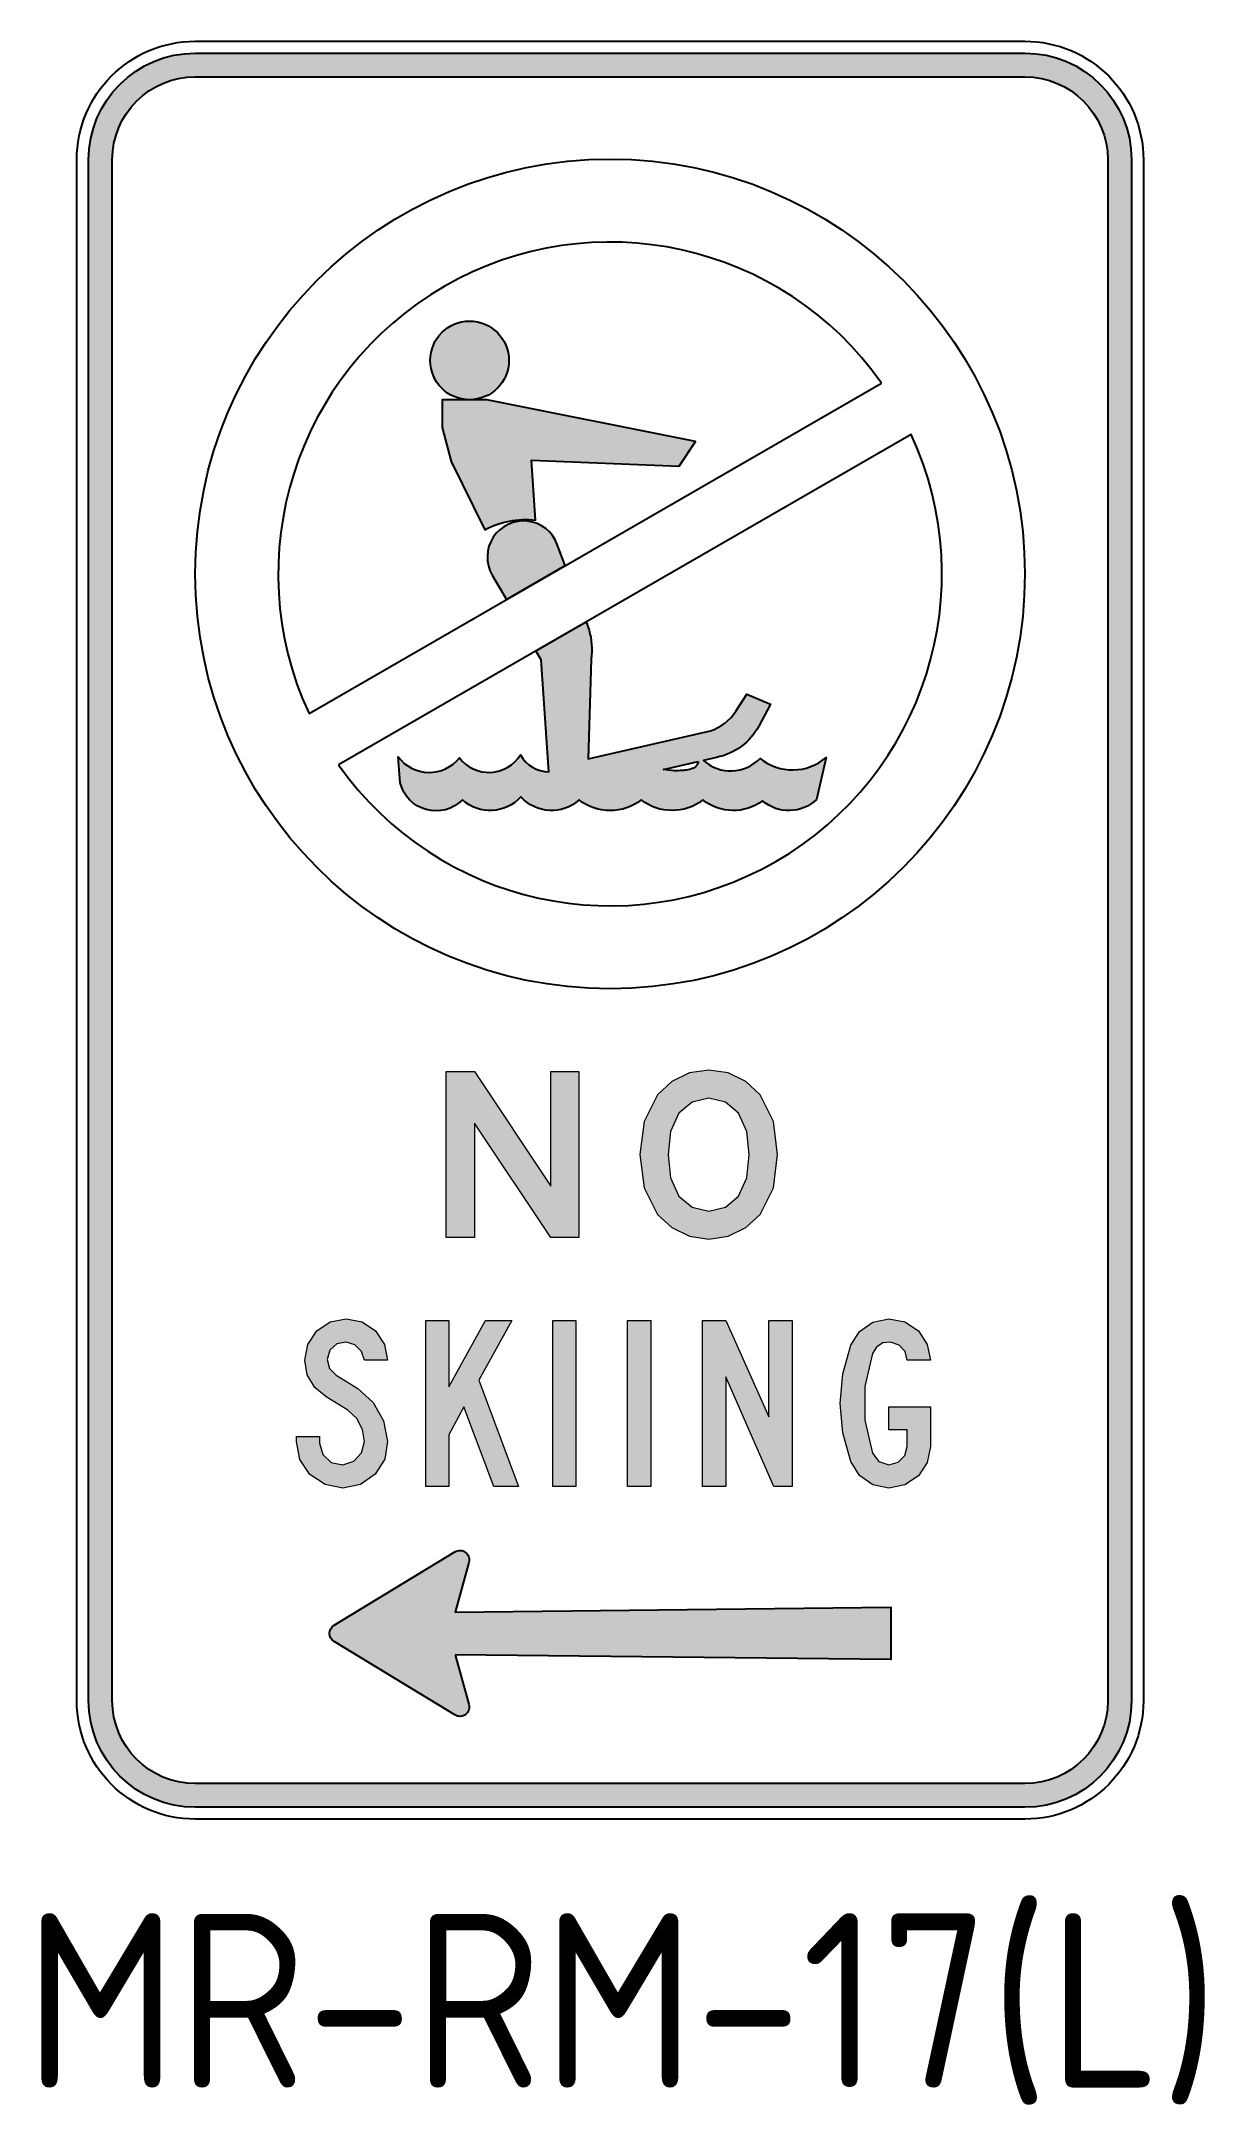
# Model space of a CAD drawing. Extents: x 0.1 to 16.7, y -2.6 to 27.
import ezdxf
from ezdxf.enums import TextEntityAlignment as Align

# ---------------------------------------------------------------- set-up
doc = ezdxf.new("R2010")
doc.units = 0
doc.layers.add('L18', color=4, linetype='CONTINUOUS')
doc.layers.add('T25', color=1, linetype='CONTINUOUS')
doc.styles.add('ISO', font='iso.shx')

msp = doc.modelspace()

# ---------------------------------------------------------------- hatches: boundary and pattern name
at = {"layer": 'L18'}
h = msp.add_hatch(color=256, dxfattribs=at)
edge = h.paths.add_edge_path(flags=16)
edge.add_line((1.075031283033177, 3.169149252643474), (1.075031283033181, 25.26914925264348))
edge.add_arc((2.265031283033181, 25.26914925264348), 1.19, 90, 180, ccw=False)
edge.add_line((2.265031283033181, 26.45914925264348), (14.16503128303318, 26.45914925264348))
edge.add_arc((14.16503128303318, 25.26914925264348), 1.19, 0, 90, ccw=False)
edge.add_line((15.35503128303318, 25.26914925264348), (15.35503128303318, 3.169149252643464))
edge.add_arc((14.16503128303318, 3.169149252643464), 1.19, -90, 0, ccw=False)
edge.add_line((14.16503128303318, 1.979149252643464), (2.265031283033178, 1.979149252643474))
edge.add_arc((2.265031283033176, 3.169149252643474), 1.19, 180, 270, ccw=False)
edge = h.paths.add_edge_path()
edge.add_line((0.7350312830331766, 3.169149252643474), (0.7350312830331814, 25.26914925264348))
edge.add_arc((2.265031283033181, 25.26914925264348), 1.53, 90, 180, ccw=False)
edge.add_line((2.265031283033181, 26.79914925264348), (14.16503128303318, 26.79914925264348))
edge.add_arc((14.16503128303318, 25.26914925264348), 1.53, 0, 90, ccw=False)
edge.add_line((15.69503128303318, 25.26914925264348), (15.69503128303318, 3.169149252643464))
edge.add_arc((14.16503128303318, 3.169149252643464), 1.53, -90, 0, ccw=False)
edge.add_line((14.16503128303318, 1.639149252643464), (2.265031283033178, 1.639149252643474))
edge.add_arc((2.265031283033176, 3.169149252643474), 1.53, 180, 270, ccw=False)
h = msp.add_hatch(color=256, dxfattribs=at)
edge = h.paths.add_edge_path()
edge.add_arc((6.199933056981503, 22.39173987225776), 0.5643355896141168, 0, 360)
h = msp.add_hatch(color=256, dxfattribs=at)
edge = h.paths.add_edge_path()
edge.add_line((5.937556272173216, 20.94031306333433), (6.419179509068826, 19.96311483436621))
edge.add_arc((6.995348865182341, 18.89779591006605), 1.211146373233357, 82.89236432522341, 118.40639028827391, ccw=False)
edge.add_line((7.145208513106528, 20.09963517690681), (7.087701220015255, 20.96186889451827))
edge.add_line((7.087701220015255, 20.96186889451827), (9.208280939037012, 20.87564545221911))
edge.add_line((9.208280939037014, 20.87564545221911), (9.438309928605413, 21.22772434172593))
edge.add_line((9.438309928605413, 21.22772434172593), (6.447933064216135, 21.82410261212974))
edge.add_line((6.447933064216135, 21.82410261212974), (5.808164908417014, 21.82410261212974))
edge.add_line((5.808164908417015, 21.82410261212974), (5.808164908417015, 21.42891217781839))
edge.add_line((5.808164908417015, 21.42891217781839), (5.937556272173216, 20.94031306333433))
h = msp.add_hatch(color=256, dxfattribs=at)
edge = h.paths.add_edge_path()
edge.add_line((7.571058869938972, 19.44789648699015), (7.458152321092752, 19.75184872813888))
edge.add_arc((6.972686725231036, 19.57151696020993), 0.5178768109210452, 20.37809204629359, 209.9898643662895)
edge.add_line((6.524146451709756, 19.3126578975538), (6.727252278535272, 18.96072452429924))
edge.add_line((6.727252278535272, 18.96072452429925), (7.571058869938972, 19.44789648699015))
h = msp.add_hatch(color=256, dxfattribs=at)
edge = h.paths.add_edge_path()
edge.add_line((7.871263683301966, 18.63972435917493), (7.914638388979546, 18.52295665052923))
edge.add_arc((6.865753836404812, 18.2412234283851), 1.086062803473911, -7.14115421830661, 15.034929260176114, ccw=False)
edge.add_line((7.943391944126817, 18.10621038503392), (7.900261611405892, 16.67633946607612))
edge.add_line((7.900261611405892, 16.67633946607612), (9.654232496917892, 17.07871513826102))
edge.add_arc((9.418852971198632, 17.76657608186067), 0.7270187059887919, 288.8904626748821, 325.8962056674805)
edge.add_line((10.02084133042769, 17.35894117877909), (10.17898624933116, 17.60324067723946))
edge.add_line((10.17898624933116, 17.60324067723945), (10.51442927833404, 17.46178716022169))
edge.add_line((10.51442927833404, 17.46178716022169), (10.34907111195941, 17.14646480240838))
edge.add_arc((9.566917695842278, 17.56950463156591), 0.8892281278712086, 281.3329594612401, 331.59257201163445, ccw=False)
edge.add_line((9.741660103295086, 16.69761487108301), (9.554616140383034, 16.65470541293491))
edge.add_arc((9.94546357142687, 17.08536802326002), 0.5815771645152535, 227.7747172480053, 316.2942920154202)
edge.add_arc((10.83174316771628, 17.25699151560407), 0.7388425232934961, 230.9111570322169, 310.824195174541)
edge.add_line((11.31475423680285, 16.69789529726008), (11.17817457565818, 16.09433167141938))
edge.add_arc((10.77792607627786, 16.51842830147853), 0.5831439040954822, 229.8379888364968, 313.34290737517324, ccw=False)
edge.add_arc((9.983557477531402, 16.64194250544907), 0.7063284536047938, 231.7636938398849, 306.31142759068587, ccw=False)
edge.add_arc((9.104319429449944, 16.65893914393712), 0.7227640829500724, 232.2902627329123, 307.7097372670858, ccw=False)
edge.add_arc((8.216551357814518, 16.66715788564237), 0.7314677524656116, 232.4613108757514, 307.5386891242497, ccw=False)
edge.add_arc((7.37565152268322, 16.52858788220203), 0.5925103348891894, 222.2428812009392, 311.8378035806883, ccw=False)
edge.add_arc((6.494491034452371, 16.53793461144953), 0.6016873965764663, 228.5217160325281, 317.3470963078022, ccw=False)
edge.add_arc((5.718959517419899, 16.45984483899487), 0.5301343203700926, 194.0164643272147, 315.3296651336217, ccw=False)
edge.add_line((5.204609327064749, 16.3314459320062), (5.175855771917479, 16.70508053513361))
edge.add_arc((5.619878677714363, 17.03538243377796), 0.553403727056812, 216.6449992342363, 321.4774310318477)
edge.add_arc((6.476357477544573, 17.01691890144928), 0.5345823699456008, 217.6048852701252, 328.0237968490544)
edge.add_arc((7.336505385149373, 16.95433440393421), 0.4626158563884162, 208.4677986836761, 270.1730099537837)
edge.add_line((7.33790229478189, 16.4917206565969), (7.225451316944086, 18.09746584344411))
edge.add_line((7.225451316944086, 18.09746584344411), (7.152122058491555, 18.22452774850517))
edge.add_line((7.152122058491555, 18.22452774850517), (7.871263683301965, 18.63972435917493))
h.paths.add_polyline_path([(9.480932847427026, 16.63780184584786), (9.479914871072188, 16.62498289971861), (9.474756399997158, 16.60544090848247), (9.46657936276173, 16.58867759746179), (9.45572773491195, 16.57439825837155), (9.442545491993867, 16.5623081829267), (9.427376609553534, 16.55211266284219), (9.410565063137007, 16.54351698983298), (9.392454828290335, 16.53622645561402), (9.37334425118319, 16.52998143618439), (9.35334916047969, 16.5246626446796), (9.33253975546761, 16.52018587851929), (9.310986235434722, 16.51646693512307), (9.288758799668758, 16.51342161191058), (9.265927647457497, 16.51096570630146), (9.242562978088685, 16.50901501571532), (9.218734990850109, 16.50748533757181), (9.194152359215224, 16.50638368864737), (9.16707765340044, 16.50608196314577), (9.135411917807888, 16.5070432746276), (9.097056196839697, 16.50973073665347), (9.049911534898003, 16.51460746278396), (8.991878976384939, 16.52213656657965), (8.982724513311837, 16.5235086640262)], flags=16)
h = msp.add_hatch(color=256, dxfattribs=at)
h.paths.add_polyline_path([(5.865028563468322, 12.19113535495573), (6.269968825205575, 12.19113535495573), (7.364345840259575, 10.54853152401129), (7.364345840259575, 12.19113535495573), (7.768247793633397, 12.19113535495573), (7.768247793633397, 9.811332585976812), (7.364345840259575, 9.811332585976812), (6.269968825205575, 11.45289810855781), (6.269968825205575, 9.811332585976812), (5.865028563468322, 9.811332585976812)])
h.paths.add_polyline_path([(8.893401577733838, 11.85783837029507), (8.70235283886293, 11.47677920091668), (8.643169262147481, 11.00123397046627), (8.70235283886293, 10.52465043165243), (8.893401577733838, 10.14359126227404), (9.098986633692745, 9.953580831766564), (9.35233387436938, 9.831060444881958), (9.630600515768315, 9.789528110344806), (9.907828848803808, 9.831060444881958), (10.16117608948045, 9.953580831766564), (10.36779945380279, 10.14359126227404), (10.55780988431028, 10.52465043165243), (10.61803176938915, 11.00123397046627), (10.55780988431028, 11.47677920091668), (10.36779945380279, 11.85783837029507), (10.16221439784388, 12.0499254175294), (9.908867157167247, 12.17244580441401), (9.630600515768315, 12.21397813895116), (9.35233387436938, 12.17244580441401), (9.098986633692745, 12.0499254175294)])
h.paths.add_polyline_path([(9.630600515768315, 11.81007618557734), (9.390751283816254, 11.75296922558876), (9.201779161672206, 11.596184662711), (9.083412008241307, 11.3334926467635), (9.049147832248153, 11.00123397046627), (9.083412008241307, 10.66793698580561), (9.201779161672206, 10.40628327822154), (9.390751283816254, 10.24846040698036), (9.630600515768315, 10.19135344699177), (9.869411439356954, 10.24846040698036), (10.058383561501, 10.40628327822154), (10.17778902329532, 10.66793698580561), (10.21205319928847, 11.00123397046627), (10.17778902329532, 11.3334926467635), (10.058383561501, 11.596184662711), (9.869411439356954, 11.75296922558876)], flags=16)
h = msp.add_hatch(color=256, dxfattribs=at)
h.paths.add_polyline_path([(12.81033364737209, 6.81240218586268), (12.76568638774465, 6.585012654271758), (12.63693615067947, 6.390848990310566), (12.4438107950817, 6.262098753245388), (12.21538295512736, 6.217451493617951), (11.98487849844616, 6.265213678335671), (11.79279145121181, 6.399155457217995), (11.66819444760035, 6.598510662996336), (11.55605714435004, 7.008642466550727), (11.51763973490318, 7.43123397046627), (11.55605714435004, 7.854863782745239), (11.66819444760035, 8.264995586299635), (11.79279145121181, 8.46435079207797), (11.98487849844616, 8.598292570960293), (12.21538295512736, 8.64501644731459), (12.4438107950817, 8.601407496050578), (12.63693615067947, 8.47161895062197), (12.76568638774465, 8.278493595024207), (12.81033364737209, 8.05006575506986), (12.47703666271142, 8.05006575506986), (12.44588741180856, 8.17466275868132), (12.35970781764396, 8.26914881975335), (12.23926404748621, 8.311719462653931), (12.12920336096276, 8.299259762292785), (12.03679391661759, 8.239037877213908), (11.97761033990215, 8.145590124505315), (11.8675496533787, 7.674198127508619), (11.8675496533787, 7.189308121787347), (11.97761033990215, 6.717916124790651), (12.07001978424732, 6.596434046269476), (12.21538295512736, 6.550748478278608), (12.3462098089194, 6.587089270998618), (12.44173417835484, 6.682613640434072), (12.47703666271142, 6.81240218586268), (12.47703666271142, 7.051213109451309), (12.21538295512736, 7.051213109451309), (12.21538295512736, 7.384510094111974), (12.81033364737209, 7.384510094111974)])
h.paths.add_polyline_path([(4.381662497975537, 6.550748478278608), (4.53844706085329, 6.60370220481348), (4.650584364103602, 6.724145974971224), (4.691078390277334, 6.884045462939268), (4.663044064464759, 7.058481267995314), (4.581017703753873, 7.215265830873072), (4.453305775052124, 7.336747909394241), (4.143889882750327, 7.526758339901724), (3.978798852965145, 7.659661810420618), (3.870814783168543, 7.842404082384091), (3.834473990448539, 8.05006575506986), (3.879121250075972, 8.278493595024207), (4.00787148714115, 8.47161895062197), (4.200996842738917, 8.601407496050578), (4.429424682693258, 8.64501644731459), (4.65681421428418, 8.601407496050578), (4.850977878245377, 8.47161895062197), (4.979728115310546, 8.278493595024207), (5.024375374937988, 8.05006575506986), (4.691078390277334, 8.05006575506986), (4.650584364103602, 8.177777683771609), (4.556098303031577, 8.272263744843633), (4.429424682693258, 8.311719462653931), (4.296521212174371, 8.284723445204781), (4.196843609285198, 8.193352309223043), (4.158426199838335, 8.06356376379444), (4.190613759104629, 7.931698601638971), (4.286138128540083, 7.836174232203517), (4.59555402084188, 7.646163801696039), (4.818790318979083, 7.442655362463984), (4.966230106585978, 7.179963346516487), (5.024375374937988, 6.884045462939268), (4.981804732037405, 6.63069822226263), (4.844748028064799, 6.414730082669427), (4.632933121925314, 6.269366911789392), (4.381662497975537, 6.217451493617951), (4.12623864057204, 6.267290295062532), (3.909232192615407, 6.411615157579142), (3.764907330098801, 6.628621605535772), (3.715068528654219, 6.884045462939268), (3.715068528654219, 6.955688740015855), (4.048365513314873, 6.955688740015855), (4.048365513314873, 6.860164370580401), (4.093012772942315, 6.698188265885504), (4.216571468190354, 6.583974345908329)])
h.paths.add_polyline_path([(5.571563882464996, 6.241332585976812), (5.571563882464996, 8.621135354955724), (5.90382255876222, 8.621135354955724), (5.90382255876222, 7.670044894054906), (6.428168282293791, 8.621135354955724), (6.808189143308748, 8.621135354955724), (6.332643912858337, 7.764530955126929), (6.903713512744202, 6.241332585976812), (6.546535435724682, 6.241332585976812), (6.118752389991994, 7.384510094111974), (5.90382255876222, 6.979569832374722), (5.90382255876222, 6.241332585976812)])
h.paths.add_polyline_path([(7.392756751919189, 6.241332585976812), (7.392756751919189, 8.621135354955724), (7.726053736579853, 8.621135354955724), (7.726053736579853, 6.241332585976812)])
h.paths.add_polyline_path([(8.467405908068049, 6.241332585976812), (8.467405908068049, 8.621135354955724), (8.800702892728703, 8.621135354955724), (8.800702892728703, 6.241332585976812)])
h.paths.add_polyline_path([(9.542055064216907, 6.241332585976812), (9.542055064216907, 8.621135354955724), (9.87431374051413, 8.621135354955724), (10.49314552511773, 7.241223539958787), (10.49314552511773, 8.621135354955724), (10.82644250977838, 8.621135354955724), (10.82644250977838, 6.241332585976812), (10.56478880219431, 6.241332585976812), (9.87431374051413, 7.812293139844655), (9.87431374051413, 6.241332585976812)])
h = msp.add_hatch(color=256, dxfattribs=at)
edge = h.paths.add_edge_path()
edge.add_line((5.991762855387252, 3.827332585976808), (6.190735966984273, 3.115966505212909))
edge.add_arc((6.059762855387258, 3.079332585976815), 0.1360000000000031, -121.29303899591798, 15.626606310309626, ccw=False)
edge.add_line((5.989122374892301, 2.963117601936714), (4.255122374892293, 4.017117601936707))
edge.add_arc((4.325762855387255, 4.13333258597681), 0.136000000000001, 121.29303899591929, 238.7069610040807, ccw=False)
edge.add_line((4.255122374892294, 4.249547570016912), (5.989122374892297, 5.303547570016915))
edge.add_arc((6.059762855387258, 5.187332585976819), 0.1359999999999969, -15.62660631031008, 121.2930389959204, ccw=False)
edge.add_line((6.190735966984268, 5.150698666740723), (5.991762855387252, 4.439332585976812))
edge.add_line((5.991762855387252, 4.439332585976812), (12.2402997106791, 4.507332585976808))
edge.add_line((12.2402997106791, 4.507332585976808), (12.2402997106791, 3.759332585976807))
edge.add_line((12.2402997106791, 3.759332585976807), (5.991762855387253, 3.827332585976808))

# ---------------------------------------------------------------- linework, layer by layer
for points in [[(0.5650312830331765, 3.169149252643474), (0.5650312830331814, 25.26914925264348, -0.414213562373095), (2.265031283033181, 26.96914925264348), (14.16503128303318, 26.96914925264348, -0.414213562373095), (15.86503128303318, 25.26914925264348), (15.86503128303318, 3.169149252643467, -0.414213562373095), (14.16503128303318, 1.469149252643467), (2.265031283033176, 1.469149252643474, -0.414213562373095)], [(0.7350312830331766, 3.169149252643474), (0.7350312830331813, 25.26914925264348, -0.4142135623730951), (2.265031283033181, 26.79914925264348), (14.16503128303318, 26.79914925264348, -0.4142135623730951), (15.69503128303318, 25.26914925264348), (15.69503128303318, 3.169149252643464, -0.4142135623730951), (14.16503128303318, 1.639149252643464), (2.265031283033176, 1.639149252643474, -0.4142135623730951)], [(1.075031283033177, 3.169149252643474), (1.075031283033181, 25.26914925264348, -0.414213562373095), (2.265031283033181, 26.45914925264348), (14.16503128303318, 26.45914925264348, -0.414213562373095), (15.35503128303318, 25.26914925264348), (15.35503128303318, 3.169149252643464, -0.414213562373095), (14.16503128303318, 1.979149252643464), (2.265031283033176, 1.979149252643474, -0.414213562373095)], [(12.10834804099986, 22.06750161129333, 0.9143662142547095), (3.896714525066497, 17.32651279038266)], [(5.937556272173216, 20.94031306333433), (6.419179509068826, 19.96311483436621, -0.1562115119647262), (7.145208513106528, 20.09963517690681), (7.087701220015255, 20.96186889451827), (9.208280939037014, 20.87564545221911), (9.438309928605413, 21.22772434172593), (6.447933064216135, 21.82410261212974), (5.808164908417015, 21.82410261212974), (5.808164908417015, 21.42891217781839)], [(4.321714525066502, 16.59039119716588, 0.9143662142547104), (12.53334804099987, 21.33138001807655)], [(7.571058869938972, 19.44789648699015), (7.458152321092752, 19.75184872813888, 1.087603950869348), (6.524146451709756, 19.3126578975538), (6.727252278535272, 18.96072452429925)], [(7.871263683301966, 18.63972435917493), (7.914638388979546, 18.52295665052923, -0.0970645382752021), (7.943391944126817, 18.10621038503392), (7.900261611405892, 16.67633946607612), (9.654232496917894, 17.07871513826102, 0.1628860650675244), (10.02084133042769, 17.35894117877909), (10.17898624933116, 17.60324067723945), (10.51442927833404, 17.46178716022169), (10.34907111195941, 17.14646480240838, -0.2228834092693681), (9.741660103295086, 16.69761487108301), (9.554616140383033, 16.65470541293491, 0.4066657912490032), (10.36588472338194, 16.68352470394965, 0.3635405844816891), (11.31475423680285, 16.69789529726008), (11.17817457565818, 16.09433167141938, -0.3813875753514434), (10.4018267587144, 16.07277584023544, -0.3372549540556912), (9.546406390920511, 16.08714631598247, -0.3414967374139012), (8.662232467979356, 16.08714631598248, -0.3398308327442925), (7.77087024764969, 16.08714631598247, -0.4121443381745645), (6.937015137614639, 16.13025809591375, -0.4082216319472065), (6.095971730191112, 16.08714631598248, -0.5850156039175715), (5.204609327064749, 16.3314459320062), (5.175855771917479, 16.70508053513361, 0.4922367881232965), (6.052841214673459, 16.69070994182318, 0.5228924406148366), (6.929826657429475, 16.73382172175445, 0.2759398540182256), (7.33790229478189, 16.4917206565969), (7.225451316944086, 18.09746584344411), (7.152122058491555, 18.22452774850517)], [(5.991762855387252, 3.827332585976808), (6.190735966984273, 3.115966505212909, -0.6803627323145741), (5.989122374892301, 2.963117601936714), (4.255122374892294, 4.017117601936707, -0.5624018283432806), (4.255122374892294, 4.249547570016912), (5.989122374892297, 5.303547570016915, -0.6803627323145721), (6.190735966984268, 5.150698666740723), (5.991762855387252, 4.439332585976812), (12.2402997106791, 4.507332585976808), (12.2402997106791, 3.759332585976807)]]:
    msp.add_lwpolyline(points, format="xyb", close=True, dxfattribs=at)
msp.add_lwpolyline([(9.480932847427026, 16.63780184584786), (9.479914871072188, 16.62498289971861), (9.474756399997158, 16.60544090848247), (9.46657936276173, 16.58867759746179), (9.45572773491195, 16.57439825837155), (9.442545491993867, 16.5623081829267), (9.427376609553534, 16.55211266284219), (9.410565063137007, 16.54351698983298), (9.392454828290335, 16.53622645561402), (9.37334425118319, 16.52998143618439), (9.35334916047969, 16.5246626446796), (9.33253975546761, 16.52018587851929), (9.310986235434722, 16.51646693512307), (9.288758799668758, 16.51342161191058), (9.265927647457497, 16.51096570630146), (9.242562978088685, 16.50901501571532), (9.218734990850109, 16.50748533757181), (9.194152359215224, 16.50638368864737), (9.16707765340044, 16.50608196314577), (9.135411917807888, 16.5070432746276), (9.097056196839697, 16.50973073665347), (9.049911534898003, 16.51460746278396), (8.991878976384939, 16.52213656657965), (8.982724513311837, 16.5235086640262)], close=True, dxfattribs=at)
at = {"layer": 'L18', "lineweight": 0}
for points in [[(5.865028563468322, 12.19113535495572), (6.269968825205575, 12.19113535495572), (7.364345840259575, 10.54853152401129), (7.364345840259575, 12.19113535495572), (7.768247793633397, 12.19113535495572), (7.768247793633397, 9.811332585976812), (7.364345840259575, 9.811332585976812), (6.269968825205575, 11.45289810855781), (6.269968825205575, 9.811332585976812), (5.865028563468322, 9.811332585976812), (5.865028563468322, 12.19113535495572), (5.865028563468322, 12.19113535495572)], [(5.571563882464996, 6.241332585976812), (5.571563882464996, 8.621135354955724), (5.90382255876222, 8.621135354955724), (5.90382255876222, 7.670044894054906), (6.428168282293791, 8.621135354955724), (6.808189143308748, 8.621135354955724), (6.332643912858337, 7.764530955126929), (6.903713512744202, 6.241332585976812), (6.546535435724682, 6.241332585976812), (6.118752389991994, 7.384510094111974), (5.90382255876222, 6.979569832374722), (5.90382255876222, 6.241332585976812), (5.571563882464996, 6.241332585976812), (5.571563882464996, 6.241332585976812)], [(7.392756751919189, 6.241332585976811), (7.392756751919189, 8.621135354955726), (7.726053736579853, 8.621135354955726), (7.726053736579853, 6.241332585976811), (7.392756751919189, 6.241332585976811), (7.392756751919189, 6.241332585976811)], [(8.467405908068047, 6.241332585976811), (8.467405908068047, 8.621135354955726), (8.800702892728701, 8.621135354955726), (8.800702892728701, 6.241332585976811), (8.467405908068047, 6.241332585976811), (8.467405908068047, 6.241332585976811)], [(9.542055064216905, 6.241332585976811), (9.542055064216905, 8.621135354955726), (9.87431374051413, 8.621135354955726), (10.49314552511773, 7.241223539958788), (10.49314552511773, 8.621135354955726), (10.82644250977838, 8.621135354955726), (10.82644250977838, 6.241332585976811), (10.56478880219431, 6.241332585976811), (9.87431374051413, 7.812293139844656), (9.87431374051413, 6.241332585976811), (9.542055064216905, 6.241332585976811), (9.542055064216905, 6.241332585976811)]]:
    msp.add_lwpolyline(points, dxfattribs=at)
for points in [[(8.893401577733838, 11.85783837029507), (8.70235283886293, 11.47677920091668), (8.643169262147481, 11.00123397046627), (8.70235283886293, 10.52465043165243), (8.893401577733838, 10.14359126227404), (9.098986633692745, 9.953580831766564), (9.35233387436938, 9.831060444881958), (9.630600515768315, 9.789528110344806), (9.907828848803808, 9.831060444881958), (10.16117608948045, 9.953580831766564), (10.36779945380279, 10.14359126227404), (10.55780988431028, 10.52465043165243), (10.61803176938915, 11.00123397046627), (10.55780988431028, 11.47677920091668), (10.36779945380279, 11.85783837029507), (10.16221439784388, 12.0499254175294), (9.908867157167247, 12.17244580441401), (9.630600515768315, 12.21397813895116), (9.35233387436938, 12.17244580441401), (9.098986633692745, 12.0499254175294)], [(9.630600515768315, 11.81007618557734), (9.390751283816254, 11.75296922558876), (9.201779161672206, 11.596184662711), (9.083412008241307, 11.3334926467635), (9.049147832248153, 11.00123397046627), (9.083412008241307, 10.66793698580561), (9.201779161672206, 10.40628327822154), (9.390751283816254, 10.24846040698036), (9.630600515768315, 10.19135344699177), (9.869411439356954, 10.24846040698036), (10.058383561501, 10.40628327822154), (10.17778902329532, 10.66793698580561), (10.21205319928847, 11.00123397046627), (10.17778902329532, 11.3334926467635), (10.058383561501, 11.596184662711), (9.869411439356954, 11.75296922558876)], [(4.381662497975537, 6.550748478278608), (4.53844706085329, 6.60370220481348), (4.650584364103602, 6.724145974971224), (4.691078390277334, 6.884045462939268), (4.663044064464759, 7.058481267995314), (4.581017703753873, 7.215265830873072), (4.453305775052124, 7.336747909394241), (4.143889882750327, 7.526758339901724), (3.978798852965145, 7.659661810420618), (3.870814783168543, 7.842404082384091), (3.834473990448539, 8.05006575506986), (3.879121250075972, 8.278493595024207), (4.00787148714115, 8.47161895062197), (4.200996842738917, 8.601407496050578), (4.429424682693258, 8.64501644731459), (4.65681421428418, 8.601407496050578), (4.850977878245377, 8.47161895062197), (4.979728115310546, 8.278493595024207), (5.024375374937988, 8.05006575506986), (4.691078390277334, 8.05006575506986), (4.650584364103602, 8.177777683771609), (4.556098303031577, 8.272263744843633), (4.429424682693258, 8.311719462653931), (4.296521212174371, 8.284723445204781), (4.196843609285198, 8.193352309223043), (4.158426199838335, 8.06356376379444), (4.190613759104629, 7.931698601638971), (4.286138128540083, 7.836174232203517), (4.59555402084188, 7.646163801696039), (4.818790318979083, 7.442655362463984), (4.966230106585978, 7.179963346516487), (5.024375374937988, 6.884045462939268), (4.981804732037405, 6.63069822226263), (4.844748028064799, 6.414730082669427), (4.632933121925314, 6.269366911789392), (4.381662497975537, 6.217451493617951), (4.12623864057204, 6.267290295062532), (3.909232192615407, 6.411615157579142), (3.764907330098801, 6.628621605535772), (3.715068528654219, 6.884045462939268), (3.715068528654219, 6.955688740015855), (4.048365513314873, 6.955688740015855), (4.048365513314873, 6.860164370580401), (4.093012772942315, 6.698188265885504), (4.216571468190354, 6.583974345908329)], [(12.81033364737209, 6.81240218586268), (12.76568638774465, 6.585012654271758), (12.63693615067947, 6.390848990310566), (12.4438107950817, 6.262098753245388), (12.21538295512736, 6.217451493617951), (11.98487849844616, 6.265213678335671), (11.79279145121181, 6.399155457217995), (11.66819444760035, 6.598510662996336), (11.55605714435004, 7.008642466550727), (11.51763973490318, 7.43123397046627), (11.55605714435004, 7.854863782745239), (11.66819444760035, 8.264995586299635), (11.79279145121181, 8.46435079207797), (11.98487849844616, 8.598292570960293), (12.21538295512736, 8.64501644731459), (12.4438107950817, 8.601407496050578), (12.63693615067947, 8.47161895062197), (12.76568638774465, 8.278493595024207), (12.81033364737209, 8.05006575506986), (12.47703666271142, 8.05006575506986), (12.44588741180856, 8.17466275868132), (12.35970781764396, 8.26914881975335), (12.23926404748621, 8.311719462653931), (12.12920336096276, 8.299259762292785), (12.03679391661759, 8.239037877213908), (11.97761033990215, 8.145590124505315), (11.8675496533787, 7.674198127508619), (11.8675496533787, 7.189308121787347), (11.97761033990215, 6.717916124790651), (12.07001978424732, 6.596434046269476), (12.21538295512736, 6.550748478278608), (12.3462098089194, 6.587089270998618), (12.44173417835484, 6.682613640434072), (12.47703666271142, 6.81240218586268), (12.47703666271142, 7.051213109451309), (12.21538295512736, 7.051213109451309), (12.21538295512736, 7.384510094111974), (12.81033364737209, 7.384510094111974)]]:
    msp.add_lwpolyline(points, close=True, dxfattribs=at)
at = {"layer": 'L18'}
for centre, radius in [((8.21503128303318, 19.3289464042296), 5.950000000000003), ((6.199933056981503, 22.39173987225776), 0.5643355896141168)]:
    msp.add_circle(centre, radius, dxfattribs=at)

# ---------------------------------------------------------------- texts
at = {"layer": 'T25', "style": 'ISO'}
msp.add_text('MR-RM-17(L)', height=2.5, dxfattribs=at).set_placement((8.384411588415318, -2.380529633071212), align=Align.CENTER)

doc.saveas('drawing.dxf')
